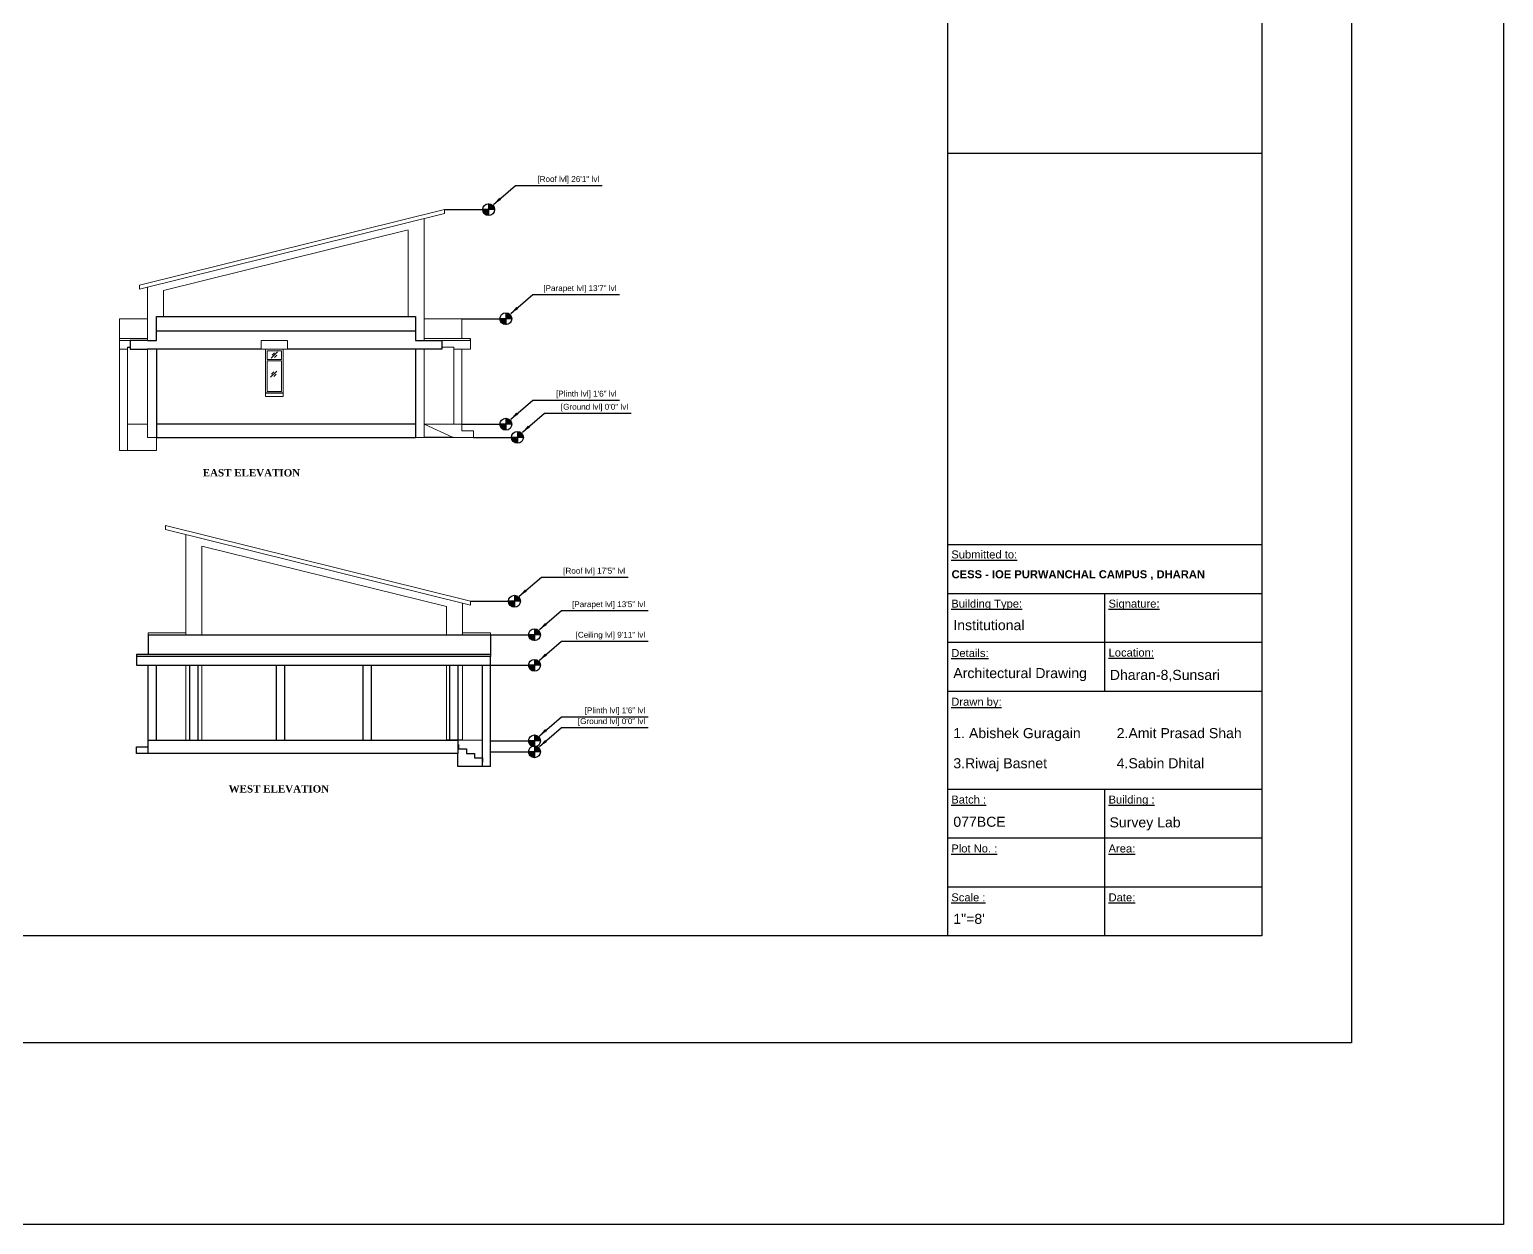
# Model space of a CAD drawing. Header units: inches. Extents: x -6800 to 96653, y -25814 to 17379.
# Drawn here: x 58487 to 60511, y 8052 to 9694 of the extents above; entities that cross this region are included whole.
import ezdxf

# ---------------------------------------------------------------- set-up
doc = ezdxf.new("R2010")
doc.units = ezdxf.units.IN
doc.header["$MEASUREMENT"] = 0
doc.layers.add('0 @ 1', color=7, linetype='Continuous')
for name, color, linetype, lineweight in [('chajja elev', 4, 'Continuous', 20), ('ele back', 51, 'Continuous', 15), ('ele front', 30, 'Continuous', 30), ('Opening elevation', 130, 'Continuous', 9), ('Page Format', 7, 'Continuous', 25), ('text', 31, 'Continuous', 13), ('Win ele', 211, 'Continuous', 15)]:
    doc.layers.add(name, color=color, linetype=linetype, lineweight=lineweight)
doc.styles.get("Standard").update_dxf_attribs({"font": 'arial.ttf'})
doc.dimstyles.get("Standard").update_dxf_attribs({"dimtxt": 7, "dimasz": 4, "dimexe": 2, "dimexo": 2, "dimgap": 2, "dimtad": 1, "dimdec": 0, "dimzin": 0, "dimdsep": 46, "dimlunit": 4, "dimtxsty": 'Standard', "dimblk": 'ARCHTICK', "dimcen": 0.25, "dimclrd": 256, "dimclre": 256, "dimclrt": 256, "dimadec": 0, "dimazin": 0, "dimtfac": 1, "dimtdec": 0, "dimtofl": 0, "dimtmove": 0, "dimatfit": 3, "dimfxl": 1, "dimfxlon": 1, "dimtolj": 1, "dimtzin": 0, "dimlwd": -1, "dimlwe": -1, "dimarcsym": 1})

# ---------------------------------------------------------------- blocks, each defined once
blk = doc.blocks.new('_ArchTick')
at = {"color": 0, "linetype": 'ByBlock', "const_width": 0.15}
blk.add_lwpolyline([(-0.5, -0.5), (0.5, 0.5)], dxfattribs=at)

msp = doc.modelspace()

# ---------------------------------------------------------------- hatches: boundary and pattern name
at = {"ltscale": 10, "transparency": 33554687}
h = msp.add_hatch(color=0, dxfattribs=at)
h.dxf.hatch_style = 1
h.paths.add_polyline_path([(59117.5, 9454.8), (59117.5, 9446.6), (59125.7, 9446.6, 0.414214)])
h.paths.add_polyline_path([(59117.5, 9446.6), (59109.3, 9446.6, 0.414214), (59117.5, 9438.4)])
h = msp.add_hatch(color=0, dxfattribs=at)
h.dxf.hatch_style = 1
h.paths.add_polyline_path([(59141.1, 9304.9), (59141.1, 9296.7), (59149.3, 9296.7, 0.414214)])
h.paths.add_polyline_path([(59141.1, 9296.7), (59133, 9296.7, 0.414214), (59141.1, 9288.5)])
h = msp.add_hatch(color=0, dxfattribs=at)
h.dxf.hatch_style = 1
h.paths.add_polyline_path([(59141.1, 9159.9), (59141.1, 9151.7), (59149.3, 9151.7, 0.414214)])
h.paths.add_polyline_path([(59141.1, 9151.7), (59133, 9151.7, 0.414214), (59141.1, 9143.5)])
h = msp.add_hatch(color=0, dxfattribs=at)
h.dxf.hatch_style = 1
h.paths.add_polyline_path([(59157.1, 9141.9), (59157.1, 9133.7), (59165.3, 9133.7, 0.414214)])
h.paths.add_polyline_path([(59157.1, 9133.7), (59149, 9133.7, 0.414214), (59157.1, 9125.5)])
h = msp.add_hatch(color=0, dxfattribs=at)
h.dxf.hatch_style = 1
h.paths.add_polyline_path([(59153, 8916.6), (59153, 8908.5), (59161.1, 8908.5, 0.414214)])
h.paths.add_polyline_path([(59153, 8908.5), (59144.8, 8908.5, 0.414214), (59153, 8900.3)])
h = msp.add_hatch(color=0, dxfattribs=at)
h.dxf.hatch_style = 1
h.paths.add_polyline_path([(59180.5, 8870.6), (59180.5, 8862.5), (59188.7, 8862.5, 0.414214)])
h.paths.add_polyline_path([(59180.5, 8862.5), (59172.3, 8862.5, 0.414214), (59180.5, 8854.3)])
h = msp.add_hatch(color=0, dxfattribs=at)
h.dxf.hatch_style = 1
h.paths.add_polyline_path([(59180.5, 8828.6), (59180.5, 8820.5), (59188.7, 8820.5, 0.414214)])
h.paths.add_polyline_path([(59180.5, 8820.5), (59172.3, 8820.5, 0.414214), (59180.5, 8812.3)])
h = msp.add_hatch(color=0, dxfattribs=at)
h.dxf.hatch_style = 1
h.paths.add_polyline_path([(59180.5, 8724.8), (59180.5, 8716.6), (59188.7, 8716.6, 0.414214)])
h.paths.add_polyline_path([(59180.5, 8716.6), (59172.3, 8716.6, 0.414214), (59180.5, 8708.5)])
h = msp.add_hatch(color=0, dxfattribs=at)
h.dxf.hatch_style = 1
h.paths.add_polyline_path([(59180.5, 8709.9), (59180.5, 8701.7), (59188.7, 8701.7, 0.414214)])
h.paths.add_polyline_path([(59180.5, 8701.7), (59172.3, 8701.7, 0.414214), (59180.5, 8693.5)])

# ---------------------------------------------------------------- linework, layer by layer
for p, q in [((59057, 9446.6), (59109.3, 9446.6)), ((59125.7, 9446.6), (59109.3, 9446.6)), ((59117.5, 9454.8), (59117.5, 9438.4)), ((59080.6, 9296.7), (59133, 9296.7)), ((59149.3, 9296.7), (59133, 9296.7)), ((59141.1, 9304.9), (59141.1, 9288.5)), ((59080.6, 9151.7), (59133, 9151.7)), ((59149.3, 9151.7), (59133, 9151.7)), ((59141.1, 9159.9), (59141.1, 9143.5)), ((59096.6, 9133.7), (59149, 9133.7)), ((59165.3, 9133.7), (59149, 9133.7)), ((59157.1, 9141.9), (59157.1, 9125.5)), ((59092.4, 8908.5), (59144.8, 8908.5)), ((59161.1, 8908.5), (59144.8, 8908.5)), ((59153, 8916.6), (59153, 8900.3)), ((59180.5, 8870.6), (59180.5, 8854.3)), ((59120, 8862.5), (59172.3, 8862.5)), ((59188.7, 8862.5), (59172.3, 8862.5)), ((59180.5, 8828.6), (59180.5, 8812.3)), ((59120, 8820.5), (59172.3, 8820.5)), ((59188.7, 8820.5), (59172.3, 8820.5)), ((59120, 8716.6), (59172.3, 8716.6)), ((59188.7, 8716.6), (59172.3, 8716.6)), ((59180.5, 8724.8), (59180.5, 8708.5)), ((59180.5, 8709.9), (59180.5, 8693.5)), ((59120, 8701.7), (59172.3, 8701.7)), ((59188.7, 8701.7), (59172.3, 8701.7))]:
    msp.add_line(p, q, dxfattribs=at)
at = {"transparency": 33554585}
for p, q in [((58621.6, 9257.7), (58625.1, 9257.7)), ((59092.6, 9266.7), (59092.6, 9269.7)), ((59068.6, 9133.7), (59029.1, 9133.7)), ((59081.5, 8717.5), (59059.5, 8717.5))]:
    msp.add_line(p, q, dxfattribs=at)
at = {"transparency": 33554687}
for p, q in [((58655.6, 9254.7), (58649.1, 9254.7)), ((58666.6, 9254.7), (58655.6, 9254.7)), ((59064, 8820.5), (59075, 8820.5)), ((59075, 8717.5), (59075, 8717.5))]:
    msp.add_line(p, q, dxfattribs=at)
at = {"lineweight": 25, "transparency": 33554687}
msp.add_line((58811.1, 9194.7), (58835.1, 9194.7), dxfattribs=at)
at = {"transparency": 33554651}
for points in [[(56458.6, 11336.1), (60511.5, 11336.1), (60511.5, 8052.1), (56458.6, 8052.1)], [(56707.9, 11072.5), (60302.8, 11072.5), (60302.8, 8301.8), (56707.9, 8301.8)]]:
    msp.add_lwpolyline(points, close=True, dxfattribs=at)
at = {"ltscale": 10, "transparency": 33554687}
for centre in [(59117.5, 9446.6), (59141.1, 9296.7), (59141.1, 9151.7), (59157.1, 9133.7), (59153, 8908.5), (59180.5, 8862.5), (59180.5, 8820.5), (59180.5, 8716.6), (59180.5, 8701.7)]:
    msp.add_circle(centre, 8.17, dxfattribs=at)
at = {"layer": 'chajja elev', "transparency": 33554687}
for p, q in [((58805.1, 9254.7), (58805.1, 9266.7)), ((58805.1, 9266.7), (58823.1, 9266.7)), ((58811.1, 9254.7), (58805.1, 9254.7)), ((58811.1, 9254.7), (58841.1, 9254.7)), ((58841.1, 9266.7), (58823.1, 9266.7)), ((58841.1, 9254.7), (58841.1, 9266.7)), ((58811.1, 9189.7), (58811.1, 9194.7)), ((58835.1, 9194.7), (58811.1, 9194.7)), ((58835.1, 9194.7), (58835.1, 9189.7)), ((58835.1, 9189.7), (58811.1, 9189.7))]:
    msp.add_line(p, q, dxfattribs=at)
at = {"layer": 'ele back', "transparency": 33554641}
for p, q in [((58638.1, 9342.7), (59057, 9446.6)), ((58638.1, 9337.5), (59057, 9441.4)), ((59057, 9446.6), (59057, 9441.4)), ((58671.1, 9335.3), (59007.1, 9418.7)), ((59007.1, 9418.1), (59007.1, 9299.6)), ((59029.1, 9266.7), (59029.1, 9434.5)), ((58638.1, 9337.5), (58638.1, 9342.7)), ((58649.1, 9266.7), (58649.1, 9340.2)), ((58671.1, 9299.6), (58671.1, 9335.3)), ((58649.1, 9296.6), (58610.6, 9296.6)), ((58610.6, 9296.6), (58610.6, 9269.7)), ((59080.6, 9296.7), (59029.1, 9296.7)), ((59080.6, 9269.7), (59080.6, 9296.7)), ((58610.6, 9266.7), (58610.6, 9269.7)), ((58610.6, 9269.7), (58649.1, 9269.7)), ((58610.6, 9254.7), (58610.6, 9266.7)), ((58610.6, 9266.7), (58625.1, 9266.7)), ((58610.6, 9115.7), (58610.6, 9254.7)), ((58610.6, 9254.7), (58621.6, 9254.7)), ((58621.6, 9115.7), (58621.6, 9257.7)), ((58649.1, 9254.7), (58649.1, 9133.7)), ((59092.6, 9269.7), (59029.1, 9269.7)), ((59029.1, 9254.7), (59029.1, 9151.7)), ((59092.6, 9266.7), (59053.1, 9266.7)), ((59069.6, 9257.7), (59053.1, 9257.7)), ((59069.6, 9254.7), (59069.6, 9257.7)), ((59080.6, 9254.7), (59069.6, 9254.7)), ((59069.6, 9254.7), (59069.6, 9151.7)), ((59080.6, 9151.7), (59080.6, 9254.7)), ((59080.6, 9254.7), (59092.6, 9254.7)), ((59092.6, 9254.7), (59092.6, 9266.7)), ((58649.1, 9151.7), (58621.6, 9151.7)), ((59029.1, 9133.7), (59029.1, 9151.7)), ((59029.1, 9151.7), (59080.6, 9151.7)), ((59029.1, 9151.7), (59068.6, 9133.7)), ((59080.6, 9142.7), (59080.6, 9151.7)), ((58649.1, 9133.7), (58661.1, 9133.7)), ((58661.1, 9133.7), (58661.1, 9115.7)), ((59017.1, 9133.7), (59029.1, 9133.7)), ((59096.6, 9133.7), (59068.6, 9133.7)), ((59096.6, 9142.7), (59080.6, 9142.7)), ((59096.6, 9142.7), (59096.6, 9133.7)), ((58610.6, 9115.7), (58654.6, 9115.7)), ((58654.6, 9115.7), (58661.1, 9115.7)), ((59092.4, 8908.5), (58673.6, 9012.4)), ((58673.6, 9012.4), (58673.6, 9007.1)), ((59092.4, 8903.2), (58673.6, 9007.1)), ((58701.5, 8862.5), (58701.5, 9000.2)), ((59059.5, 8901.1), (58723.5, 8984.4)), ((58723.5, 8984.4), (58723.5, 8862.5)), ((59092.4, 8903.2), (59092.4, 8908.5)), ((59059.5, 8862.5), (59059.5, 8901.1)), ((59081.5, 8862.5), (59081.5, 8905.9)), ((58650, 8862.5), (58650, 8865.3)), ((58650, 8865.3), (58701.5, 8865.3)), ((59120, 8865.3), (59081.5, 8865.3)), ((59120, 8862.5), (59120, 8865.3)), ((58701.5, 8717.5), (58701.5, 8820.5)), ((58723.5, 8820.5), (58723.5, 8717.5)), ((59059.5, 8717.5), (59059.5, 8820.5)), ((59081.5, 8820.5), (59081.5, 8717.5)), ((59075, 8717.5), (59109, 8717.5))]:
    msp.add_line(p, q, dxfattribs=at)
at = {"layer": 'ele front', "transparency": 33554687}
for p, q in [((58661.1, 9266.7), (58661.1, 9299.6)), ((58661.1, 9299.6), (59017.1, 9299.6)), ((59017.1, 9299.6), (59017.1, 9266.7)), ((59017.1, 9279.7), (58661.1, 9279.7)), ((58649.1, 9266.7), (58625.1, 9266.7)), ((58625.1, 9266.7), (58625.1, 9254.7)), ((58625.1, 9254.7), (58649.1, 9254.7)), ((58649.1, 9266.7), (58661.1, 9266.7)), ((58671.1, 9254.7), (58649.1, 9254.7)), ((58805.1, 9254.7), (58655.6, 9254.7)), ((58661.1, 9254.7), (58661.1, 9133.7)), ((59053.1, 9254.7), (58841.1, 9254.7)), ((59017.1, 9266.7), (59053.1, 9266.7)), ((59017.1, 9254.7), (59017.1, 9133.7)), ((59053.1, 9266.7), (59053.1, 9254.7)), ((59017.1, 9151.7), (58661.1, 9151.7)), ((58661.1, 9133.7), (59017.1, 9133.7)), ((58650, 8862.5), (59120, 8862.5)), ((58650, 8862.5), (58650, 8835.5)), ((59120, 8862.5), (59120, 8832.5)), ((59120, 8835.5), (58634, 8835.5)), ((58634, 8835.5), (58634, 8832.5)), ((59120, 8832.5), (58634, 8832.5)), ((58634, 8832.5), (58634, 8820.5)), ((59076, 8832.5), (59075, 8832.5)), ((59120, 8820.5), (59120, 8832.5)), ((58634, 8820.5), (58650, 8820.5)), ((58650, 8820.5), (59075, 8820.5)), ((58650, 8699.5), (58650, 8820.5)), ((58650, 8820.5), (58661, 8820.5)), ((58661, 8820.5), (58661, 8717.5)), ((58707, 8717.5), (58707, 8820.5)), ((58707, 8820.5), (58718, 8820.5)), ((58718, 8820.5), (58718, 8717.5)), ((58826, 8717.5), (58826, 8820.5)), ((58826, 8820.5), (58837, 8820.5)), ((58837, 8820.5), (58837, 8717.5)), ((58945, 8717.5), (58945, 8820.5)), ((58945, 8820.5), (58956, 8820.5)), ((58956, 8820.5), (58956, 8717.5)), ((59059.5, 8820.5), (59081.5, 8820.5)), ((59064, 8717.5), (59064, 8820.5)), ((59075, 8820.5), (59075, 8717.5)), ((59075, 8820.5), (59120, 8820.5)), ((59109, 8681.5), (59109, 8820.5)), ((59109, 8820.5), (59120, 8820.5)), ((59120, 8681.5), (59120, 8820.5)), ((58634, 8699.5), (58634, 8708.5)), ((58634, 8708.5), (58650, 8708.5)), ((58650, 8708.5), (58650, 8717.5)), ((58650, 8717.5), (59075, 8717.5)), ((59075, 8717.5), (59075, 8699.5)), ((59075, 8711.5), (59076, 8711.5)), ((59076, 8711.5), (59076, 8705.5)), ((59064, 8699.5), (58634, 8699.5)), ((59075, 8699.5), (59064, 8699.5)), ((59075, 8681.5), (59075, 8699.5)), ((59076, 8705.5), (59087, 8705.5)), ((59087, 8705.5), (59087, 8699.5)), ((59087, 8699.5), (59098, 8699.5)), ((59098, 8699.5), (59098, 8693.5)), ((59098, 8693.5), (59109, 8693.5)), ((59109, 8693.5), (59109, 8687.5)), ((59120, 8681.5), (59075, 8681.5))]:
    msp.add_line(p, q, dxfattribs=at)
at = {"layer": 'Opening elevation', "lineweight": 5, "transparency": 33554526}
for p, q in [((58819, 9242.4), (58827.7, 9251)), ((58820.1, 9246.7), (58823.4, 9250)), ((58823.4, 9243.4), (58826.6, 9246.7)), ((58818.1, 9216.2), (58826.7, 9224.8)), ((58819.1, 9220.5), (58822.4, 9223.8)), ((58822.4, 9217.2), (58825.7, 9220.5))]:
    msp.add_line(p, q, dxfattribs=at)
at = {"layer": 'Page Format', "transparency": 33554651}
for p, q in [((60179.6, 10695.3), (60179.6, 8448.9)), ((59747.6, 10599.3), (59747.6, 8986.5)), ((59747.6, 9524.1), (60179.6, 9524.1)), ((59747.6, 8986.5), (59747.6, 8448.9)), ((59747.6, 8986.5), (60179.6, 8986.5)), ((59747.6, 8919.3), (60179.6, 8919.3)), ((59963.6, 8919.3), (59963.6, 8784.9)), ((59747.6, 8852.1), (60179.6, 8852.1)), ((59747.6, 8784.9), (60179.6, 8784.9)), ((59747.6, 8650.5), (60179.6, 8650.5)), ((59963.6, 8650.5), (59963.6, 8448.9)), ((59747.6, 8583.3), (60179.6, 8583.3)), ((59747.6, 8516.1), (60179.6, 8516.1)), ((60179.6, 8448.9), (57002, 8448.9))]:
    msp.add_line(p, q, dxfattribs=at)
at = {"layer": 'Win ele', "transparency": 33554651}
for p, q in [((58811.1, 9194.7), (58811.1, 9254.7)), ((58833.1, 9252.7), (58813.1, 9252.7)), ((58813.1, 9240.7), (58813.1, 9252.7)), ((58833.1, 9252.7), (58833.1, 9240.7)), ((58835.1, 9254.7), (58835.1, 9194.7)), ((58833.1, 9240.7), (58813.1, 9240.7)), ((58833.1, 9238.7), (58813.1, 9238.7)), ((58813.1, 9196.7), (58813.1, 9238.7)), ((58833.1, 9238.7), (58833.1, 9196.7)), ((58833.1, 9196.7), (58813.1, 9196.7))]:
    msp.add_line(p, q, dxfattribs=at)

# ---------------------------------------------------------------- texts
at = {"ltscale": 10, "transparency": 33554687, "char_height": 8, "attachment_point": 9}
for s, insert in [('\\A1;[Roof lvl] 26\'1" lvl', (59269.4, 9482.2)), ('\\A1;[Parapet lvl] 13\'7" lvl', (59293.1, 9332.3)), ('\\A1;[Plinth lvl] 1\'6" lvl', (59293.1, 9187.3)), ('\\A1;[Ground lvl] 0\'0" lvl', (59309.1, 9169.3)), ('\\A1;[Roof lvl] 17\'5" lvl', (59304.9, 8944)), ('\\A1;[Parapet lvl] 13\'5" lvl', (59332.5, 8898)), ('\\A1;[Ceiling lvl] 9\'11" lvl', (59332.5, 8856)), ('\\A1;[Ground lvl] 0\'0" lvl', (59332.5, 8737.3)), ('\\A1;[Plinth lvl] 1\'6" lvl', (59332.5, 8752.2))]:
    msp.add_mtext(s, dxfattribs=dict(at, insert=insert))
at = {"layer": 'Page Format', "transparency": 33554651, "attachment_point": 1}
for s, width, gutter_width, insert, char_height in [('{\\LSubmitted to:}', 145.758, 2.91, (59753, 8978.3), 10.992), ('{\\fArial|b1|i0|c0|p34;CESS - IOE PURWANCHAL CAMPUS , DHARAN}', 390.984, 2.91, (59753.4, 8951.1), 10.992), ('{\\LBuilding Type:}', 145.758, 2.91, (59753, 8910.7), 10.992), ('{\\LSignature:}', 145.758, 2.91, (59969, 8910.7), 10.992), ('Institutional', 204.377, 69.1, (59755.8, 8882.6), 13.82), ('{\\LDetails:}', 145.758, 2.91, (59753, 8842.8), 10.992), ('{\\LLocation:}', 145.758, 2.91, (59969, 8843.5), 10.992), ('Architectural Drawing', 204.377, 69.1, (59755.8, 8816.7), 13.82), ('Dharan-8,Sunsari', 204.377, 69.1, (59970.7, 8814.2), 13.82), ('{\\LDrawn by:}', 145.758, 2.91, (59753, 8775.9), 10.992), ('1. Abishek Guragain', 204.377, 69.1, (59755.8, 8734.2), 13.82), ('2.Amit Prasad Shah', 204.377, 69.1, (59980.2, 8734.2), 13.82), ('3.Riwaj Basnet', 204.377, 69.1, (59755.8, 8692.8), 13.82), ('4.Sabin Dhital', 204.377, 69.1, (59980.2, 8692.8), 13.82), ('{\\LBatch :}', 145.758, 2.91, (59753, 8641.5), 10.992), ('{\\LBuilding :}', 145.758, 2.91, (59969, 8641.5), 10.992), ('077BCE', 204.377, 69.1, (59755.8, 8612.4), 13.82), ('Survey Lab', 204.377, 69.1, (59970.3, 8611.6), 13.82), ('{\\LPlot No. :}', 145.758, 2.91, (59753, 8574.3), 10.992), ('{\\LArea:}', 145.758, 2.91, (59969, 8574.3), 10.99), ('{\\LScale :}', 145.758, 2.91, (59753, 8507.1), 10.992), ('{\\LDate:}', 145.758, 2.91, (59969, 8507.1), 10.99), ('1"=8\'', 204.377, 69.1, (59755.8, 8479), 13.82)]:
    msp.add_mtext_dynamic_manual_height_columns(s, width=width, gutter_width=gutter_width, heights=[0], dxfattribs=dict(at, insert=insert, char_height=char_height))
at = {"layer": 'text', "transparency": 33554687, "char_height": 10, "attachment_point": 1}
for s, insert in [('{\\fTimes New Roman|b1|i0|c0|p18;EAST ELEVATION}', (58724.8, 9090)), ('{\\fTimes New Roman|b1|i0|c0|p18;WEST ELEVATION}', (58760.4, 8655.7))]:
    msp.add_mtext_dynamic_manual_height_columns(s, width=405.729, gutter_width=1, heights=[0], dxfattribs=dict(at, insert=insert))

# ---------------------------------------------------------------- leaders
at = {"layer": '0 @ 1', "ltscale": 10, "transparency": 33554687}
for points in [[(59124.2, 9453.6), (59154.5, 9479.9), (59273.6, 9479.9)], [(59147.8, 9303.7), (59178.2, 9330), (59297.2, 9330)], [(59147.8, 9158.7), (59178.2, 9185), (59297.2, 9185)], [(59163.8, 9140.7), (59194.2, 9167), (59313.2, 9167)], [(59159.6, 8915.5), (59190, 8941.7), (59309.1, 8941.7)], [(59187.2, 8869.5), (59217.6, 8895.7), (59336.6, 8895.7)], [(59187.2, 8827.5), (59217.6, 8853.7), (59336.6, 8853.7)], [(59187.2, 8723.7), (59217.6, 8749.9), (59336.6, 8749.9)], [(59187.2, 8708.7), (59217.6, 8735), (59336.6, 8735)]]:
    msp.add_leader(points, dimstyle='Standard', override={"dimscale": 1, "dimasz": 12, "dimexe": 6, "dimexo": 6, "dimtad": 1, "dimtoh": 0, "dimfxl": 12}, dxfattribs=at)

doc.saveas('drawing.dxf')
